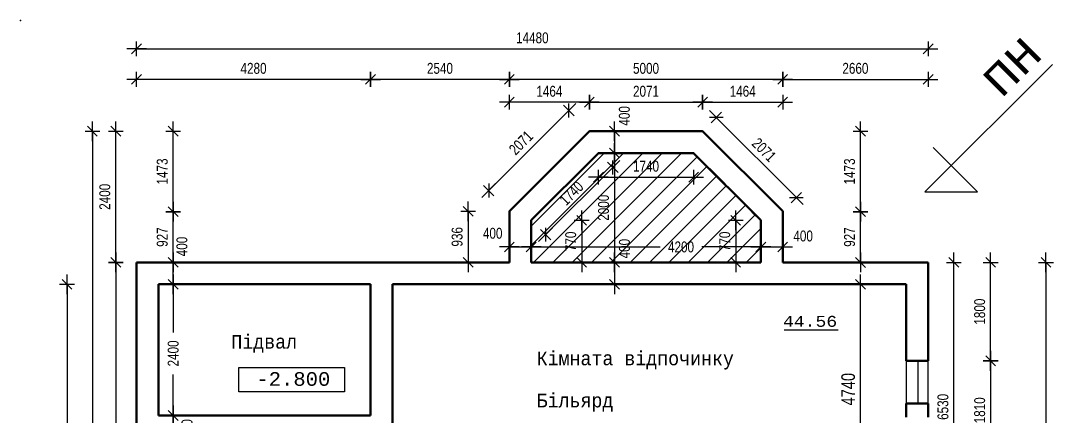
# Model space of a CAD drawing. Extents: x 3578 to 5591, y 95 to 458.
# Drawn here: x 3577.6 to 3766.5, y 223.4 to 295.7 of the extents above; entities that cross this region are included whole.
import ezdxf

# ---------------------------------------------------------------- set-up
doc = ezdxf.new("R2010")
doc.units = 0
doc.header["$MEASUREMENT"] = 0
doc.layers.get('0').update_dxf_attribs({"linetype": 'CONTINUOUS'})
doc.layers.get('DEFPOINTS').update_dxf_attribs({"linetype": 'CONTINUOUS'})
doc.layers.add('Chata', color=7, linetype='CONTINUOUS')
doc.styles.add('RUSS', font='russ', dxfattribs={"width": 0.8})
doc.styles.get("Standard").update_dxf_attribs({"font": 'cour.ttf'})
doc.dimstyles.new('MAESTRO_STD_1', dxfattribs={"dimtxt": 2.5, "dimasz": 0.09, "dimexe": 0, "dimexo": 0, "dimgap": 1, "dimtad": 1, "dimdec": 0, "dimlfac": 100, "dimzin": 0, "dimdsep": 46, "dimtxsty": 'RUSS', "dimblk": 'A8MITTA', "dimcen": 3, "dimse1": 1, "dimse2": 1, "dimclrd": 6, "dimclrt": 6, "dimadec": 0, "dimazin": 0, "dimtp": 6, "dimtm": 6, "dimtfac": 1, "dimtdec": 0, "dimtofl": 0, "dimtmove": 2, "dimatfit": 3, "dimldrblk": 'A8MITTA', "dimfxl": 1, "dimtolj": 1, "dimtzin": 0, "dimarcsym": 0})
doc.dimstyles.new('Text 2mm', dxfattribs={"dimtxt": 2, "dimasz": 0.09, "dimexe": 0, "dimexo": 0, "dimgap": 1, "dimtad": 1, "dimdec": 0, "dimlfac": 100, "dimzin": 0, "dimdsep": 46, "dimtxsty": 'RUSS', "dimblk": 'A8MITTA', "dimcen": 3, "dimse1": 1, "dimse2": 1, "dimclrd": 6, "dimclrt": 6, "dimadec": 0, "dimazin": 0, "dimtp": 6, "dimtm": 6, "dimtfac": 1, "dimtdec": 0, "dimtofl": 0, "dimtmove": 2, "dimatfit": 3, "dimldrblk": 'A8MITTA', "dimfxl": 1, "dimtolj": 1, "dimtzin": 0, "dimarcsym": 0})
pattern_1 = [(45, (-317.152, 0), (-1.767767, 1.767767), [])]

# ---------------------------------------------------------------- blocks, each defined once
blk = doc.blocks.new('A8MITTA', base_point=(3180, 3140))
for p, q in [((3170, 3130), (3190, 3150)), ((3180, 3155), (3180, 3125)), ((3160, 3140), (3200, 3140))]:
    blk.add_line(p, q)
blk = doc.blocks.new('*D147')
at = {"layer": 'Chata', "color": 6, "lineweight": -2, "ltscale": 0.01, "transparency": 16777216}
blk.add_line((3731.25, 200.22), (3731.25, 247.44), dxfattribs=at)
at = {"layer": 'DEFPOINTS', "color": 0, "ltscale": 0.01, "transparency": 16777216}
for p in [(3731.25, 247.53), (3739.61, 247.53), (3739.61, 200.13)]:
    blk.add_point(p, dxfattribs=at)
at = {"layer": 'Chata', "color": 6, "lineweight": -2, "ltscale": 0.01, "transparency": 16777216, "xscale": 0.09, "yscale": 0.09, "zscale": 0.09}
for p, rotation in [((3731.25, 247.53), 90), ((3731.25, 200.13), 270)]:
    blk.add_blockref('A8MITTA', p, dxfattribs=dict(at, rotation=rotation))
at = {"layer": 'Chata', "color": 6, "ltscale": 0.01, "transparency": 16777216, "insert": (3729, 228.34), "char_height": 2.5, "attachment_point": 5, "rotation": 90, "style": 'RUSS'}
blk.add_mtext('\\A1;4740', dxfattribs=at)
blk = doc.blocks.new('*D158')
at = {"layer": 'Chata', "color": 6, "lineweight": -2, "ltscale": 0.01, "transparency": 16777216}
blk.add_line((3598.9, 290.59), (3743.52, 290.59), dxfattribs=at)
at = {"layer": 'DEFPOINTS', "color": 0, "ltscale": 0.01, "transparency": 16777216}
for p in [(3743.61, 290.59), (3743.61, 207.27), (3598.81, 203.17)]:
    blk.add_point(p, dxfattribs=at)
at = {"layer": 'Chata', "color": 6, "lineweight": -2, "ltscale": 0.01, "transparency": 16777216, "xscale": 0.09, "yscale": 0.09, "zscale": 0.09, "rotation": 180}
blk.add_blockref('A8MITTA', (3598.81, 290.59), dxfattribs=at)
at = {"layer": 'Chata', "color": 6, "lineweight": -2, "ltscale": 0.01, "transparency": 16777216, "xscale": 0.09, "yscale": 0.09, "zscale": 0.09}
blk.add_blockref('A8MITTA', (3743.61, 290.59), dxfattribs=at)
at = {"layer": 'Chata', "color": 6, "ltscale": 0.01, "transparency": 16777216, "insert": (3671.21, 292.59), "char_height": 2, "attachment_point": 5, "style": 'RUSS'}
blk.add_mtext('\\A1;14480', dxfattribs=at)
blk = doc.blocks.new('*D166')
at = {"layer": 'Chata', "color": 6, "lineweight": -2, "ltscale": 0.01, "transparency": 16777216}
blk.add_line((3748.33, 186.32), (3748.33, 251.44), dxfattribs=at)
at = {"layer": 'DEFPOINTS', "color": 0, "ltscale": 0.01, "transparency": 16777216}
for p in [(3743.61, 251.53), (3748.33, 251.53), (3743.61, 186.23)]:
    blk.add_point(p, dxfattribs=at)
at = {"layer": 'Chata', "color": 6, "lineweight": -2, "ltscale": 0.01, "transparency": 16777216, "xscale": 0.09, "yscale": 0.09, "zscale": 0.09}
for p, rotation in [((3748.33, 251.53), 90), ((3748.33, 186.23), 270)]:
    blk.add_blockref('A8MITTA', p, dxfattribs=dict(at, rotation=rotation))
at = {"layer": 'Chata', "color": 6, "ltscale": 0.01, "transparency": 16777216, "insert": (3746.33, 225.11), "char_height": 2, "attachment_point": 5, "rotation": 90, "style": 'RUSS'}
blk.add_mtext('\\A1;6530', dxfattribs=at)
blk = doc.blocks.new('*D168')
at = {"layer": 'Chata', "color": 6, "lineweight": -2, "ltscale": 0.01, "transparency": 16777216}
for p, q in [((3605.52, 247.44), (3605.52, 238.7)), ((3605.52, 223.62), (3605.52, 231.06))]:
    blk.add_line(p, q, dxfattribs=at)
at = {"layer": 'DEFPOINTS', "color": 0, "ltscale": 0.01, "transparency": 16777216}
for p in [(3602.81, 247.53), (3602.81, 223.53), (3605.52, 223.53)]:
    blk.add_point(p, dxfattribs=at)
at = {"layer": 'Chata', "color": 6, "lineweight": -2, "ltscale": 0.01, "transparency": 16777216, "xscale": 0.09, "yscale": 0.09, "zscale": 0.09}
for p, rotation in [((3605.52, 247.53), 90), ((3605.52, 223.53), 270)]:
    blk.add_blockref('A8MITTA', p, dxfattribs=dict(at, rotation=rotation))
at = {"layer": 'Chata', "color": 6, "ltscale": 0.01, "transparency": 16777216, "insert": (3605.52, 234.88), "char_height": 2, "attachment_point": 5, "rotation": 90, "style": 'RUSS'}
blk.add_mtext('\\A1;2400', dxfattribs=at)
blk = doc.blocks.new('*D171')
at = {"layer": 'Chata', "color": 6, "lineweight": -2, "ltscale": 0.01, "transparency": 16777216}
blk.add_line((3717.1, 285.01), (3743.52, 285.01), dxfattribs=at)
at = {"layer": 'DEFPOINTS', "color": 0, "ltscale": 0.01, "transparency": 16777216}
for p in [(3743.61, 285.01), (3717.01, 251.53), (3743.61, 251.53)]:
    blk.add_point(p, dxfattribs=at)
at = {"layer": 'Chata', "color": 6, "lineweight": -2, "ltscale": 0.01, "transparency": 16777216, "xscale": 0.09, "yscale": 0.09, "zscale": 0.09, "rotation": 180}
blk.add_blockref('A8MITTA', (3717.01, 285.01), dxfattribs=at)
at = {"layer": 'Chata', "color": 6, "lineweight": -2, "ltscale": 0.01, "transparency": 16777216, "xscale": 0.09, "yscale": 0.09, "zscale": 0.09}
blk.add_blockref('A8MITTA', (3743.61, 285.01), dxfattribs=at)
at = {"layer": 'Chata', "color": 6, "ltscale": 0.01, "transparency": 16777216, "insert": (3730.31, 287.01), "char_height": 2, "attachment_point": 5, "style": 'RUSS'}
blk.add_mtext('\\A1;2660', dxfattribs=at)
blk = doc.blocks.new('*D172')
at = {"layer": 'Chata', "color": 6, "lineweight": -2, "ltscale": 0.01, "transparency": 16777216}
blk.add_line((3716.92, 285.01), (3667.1, 285.01), dxfattribs=at)
at = {"layer": 'DEFPOINTS', "color": 0, "ltscale": 0.01, "transparency": 16777216}
for p in [(3667.01, 285.01), (3667.01, 251.53), (3717.01, 251.53)]:
    blk.add_point(p, dxfattribs=at)
at = {"layer": 'Chata', "color": 6, "lineweight": -2, "ltscale": 0.01, "transparency": 16777216, "xscale": 0.09, "yscale": 0.09, "zscale": 0.09, "rotation": 180}
blk.add_blockref('A8MITTA', (3667.01, 285.01), dxfattribs=at)
at = {"layer": 'Chata', "color": 6, "lineweight": -2, "ltscale": 0.01, "transparency": 16777216, "xscale": 0.09, "yscale": 0.09, "zscale": 0.09}
blk.add_blockref('A8MITTA', (3717.01, 285.01), dxfattribs=at)
at = {"layer": 'Chata', "color": 6, "ltscale": 0.01, "transparency": 16777216, "insert": (3692.01, 287.01), "char_height": 2, "attachment_point": 5, "style": 'RUSS'}
blk.add_mtext('\\A1;5000', dxfattribs=at)
blk = doc.blocks.new('*D173')
at = {"layer": 'Chata', "color": 6, "lineweight": -2, "ltscale": 0.01, "transparency": 16777216}
blk.add_line((3666.92, 285.01), (3641.7, 285.01), dxfattribs=at)
at = {"layer": 'DEFPOINTS', "color": 0, "ltscale": 0.01, "transparency": 16777216}
for p in [(3641.61, 285.01), (3641.61, 251.53), (3667.01, 251.53)]:
    blk.add_point(p, dxfattribs=at)
at = {"layer": 'Chata', "color": 6, "lineweight": -2, "ltscale": 0.01, "transparency": 16777216, "xscale": 0.09, "yscale": 0.09, "zscale": 0.09, "rotation": 180}
blk.add_blockref('A8MITTA', (3641.61, 285.01), dxfattribs=at)
at = {"layer": 'Chata', "color": 6, "lineweight": -2, "ltscale": 0.01, "transparency": 16777216, "xscale": 0.09, "yscale": 0.09, "zscale": 0.09}
blk.add_blockref('A8MITTA', (3667.01, 285.01), dxfattribs=at)
at = {"layer": 'Chata', "color": 6, "ltscale": 0.01, "transparency": 16777216, "insert": (3654.31, 287.01), "char_height": 2, "attachment_point": 5, "style": 'RUSS'}
blk.add_mtext('\\A1;2540', dxfattribs=at)
blk = doc.blocks.new('*D174')
at = {"layer": 'Chata', "color": 6, "lineweight": -2, "ltscale": 0.01, "transparency": 16777216}
blk.add_line((3641.52, 285.01), (3598.9, 285.01), dxfattribs=at)
at = {"layer": 'DEFPOINTS', "color": 0, "ltscale": 0.01, "transparency": 16777216}
for p in [(3598.81, 285.01), (3598.81, 251.53), (3641.61, 251.53)]:
    blk.add_point(p, dxfattribs=at)
at = {"layer": 'Chata', "color": 6, "lineweight": -2, "ltscale": 0.01, "transparency": 16777216, "xscale": 0.09, "yscale": 0.09, "zscale": 0.09, "rotation": 180}
blk.add_blockref('A8MITTA', (3598.81, 285.01), dxfattribs=at)
at = {"layer": 'Chata', "color": 6, "lineweight": -2, "ltscale": 0.01, "transparency": 16777216, "xscale": 0.09, "yscale": 0.09, "zscale": 0.09}
blk.add_blockref('A8MITTA', (3641.61, 285.01), dxfattribs=at)
at = {"layer": 'Chata', "color": 6, "ltscale": 0.01, "transparency": 16777216, "insert": (3620.21, 287.01), "char_height": 2, "attachment_point": 5, "style": 'RUSS'}
blk.add_mtext('\\A1;4280', dxfattribs=at)
blk = doc.blocks.new('*D179')
at = {"layer": 'Chata', "color": 6, "lineweight": -2, "ltscale": 0.01, "transparency": 16777216}
blk.add_line((3686.24, 275.44), (3686.24, 271.62), dxfattribs=at)
at = {"layer": 'DEFPOINTS', "color": 0, "ltscale": 0.01, "transparency": 16777216}
for p in [(3681.74, 275.53), (3683.31, 271.53), (3686.24, 271.53)]:
    blk.add_point(p, dxfattribs=at)
at = {"layer": 'Chata', "color": 6, "lineweight": -2, "ltscale": 0.01, "transparency": 16777216, "xscale": 0.09, "yscale": 0.09, "zscale": 0.09}
for p, rotation in [((3686.24, 275.53), 90), ((3686.24, 271.53), 270)]:
    blk.add_blockref('A8MITTA', p, dxfattribs=dict(at, rotation=rotation))
at = {"layer": 'Chata', "color": 6, "ltscale": 0.01, "transparency": 16777216, "insert": (3688.05, 278.33), "char_height": 2, "attachment_point": 5, "rotation": 90, "style": 'RUSS'}
blk.add_mtext('\\A1;400', dxfattribs=at)
blk = doc.blocks.new('*D210')
at = {"layer": 'Chata', "color": 6, "lineweight": -2, "ltscale": 0.01, "transparency": 16777216}
blk.add_line((3686.24, 271.44), (3686.24, 251.62), dxfattribs=at)
at = {"layer": 'DEFPOINTS', "color": 0, "ltscale": 0.01, "transparency": 16777216}
for p in [(3683.31, 271.53), (3671.01, 251.53), (3686.24, 251.53)]:
    blk.add_point(p, dxfattribs=at)
at = {"layer": 'Chata', "color": 6, "lineweight": -2, "ltscale": 0.01, "transparency": 16777216, "xscale": 0.09, "yscale": 0.09, "zscale": 0.09}
for p, rotation in [((3686.24, 271.53), 90), ((3686.24, 251.53), 270)]:
    blk.add_blockref('A8MITTA', p, dxfattribs=dict(at, rotation=rotation))
at = {"layer": 'Chata', "color": 6, "ltscale": 0.01, "transparency": 16777216, "insert": (3684.24, 261.53), "char_height": 2, "attachment_point": 5, "rotation": 90, "style": 'RUSS'}
blk.add_mtext('\\A1;2000', dxfattribs=at)
blk = doc.blocks.new('*D211')
at = {"layer": 'Chata', "color": 6, "lineweight": -2, "ltscale": 0.01, "transparency": 16777216}
blk.add_line((3686.24, 251.44), (3686.24, 247.62), dxfattribs=at)
at = {"layer": 'DEFPOINTS', "color": 0, "ltscale": 0.01, "transparency": 16777216}
for p in [(3671.01, 251.53), (3645.61, 247.53), (3686.24, 247.53)]:
    blk.add_point(p, dxfattribs=at)
at = {"layer": 'Chata', "color": 6, "lineweight": -2, "ltscale": 0.01, "transparency": 16777216, "xscale": 0.09, "yscale": 0.09, "zscale": 0.09}
for p, rotation in [((3686.24, 251.53), 90), ((3686.24, 247.53), 270)]:
    blk.add_blockref('A8MITTA', p, dxfattribs=dict(at, rotation=rotation))
at = {"layer": 'Chata', "color": 6, "ltscale": 0.01, "transparency": 16777216, "insert": (3688.07, 254.05), "char_height": 2, "attachment_point": 5, "rotation": 90, "style": 'RUSS'}
blk.add_mtext('\\A1;400', dxfattribs=at)
blk = doc.blocks.new('*D180')
at = {"layer": 'Chata', "color": 6, "lineweight": -2, "ltscale": 0.01, "transparency": 16777216}
blk.add_line((3605.52, 247.62), (3605.52, 251.44), dxfattribs=at)
at = {"layer": 'DEFPOINTS', "color": 0, "ltscale": 0.01, "transparency": 16777216}
for p in [(3605.52, 251.53), (3641.61, 251.53), (3641.61, 247.53)]:
    blk.add_point(p, dxfattribs=at)
at = {"layer": 'Chata', "color": 6, "lineweight": -2, "ltscale": 0.01, "transparency": 16777216, "xscale": 0.09, "yscale": 0.09, "zscale": 0.09}
for p, rotation in [((3605.52, 251.53), 90), ((3605.52, 247.53), 270)]:
    blk.add_blockref('A8MITTA', p, dxfattribs=dict(at, rotation=rotation))
at = {"layer": 'Chata', "color": 6, "ltscale": 0.01, "transparency": 16777216, "insert": (3607.11, 254.44), "char_height": 2, "attachment_point": 5, "rotation": 90, "style": 'RUSS'}
blk.add_mtext('\\A1;400', dxfattribs=at)
blk = doc.blocks.new('*D181')
at = {"layer": 'Chata', "color": 6, "lineweight": -2, "ltscale": 0.01, "transparency": 16777216}
blk.add_line((3595.01, 251.44), (3595.01, 155.42), dxfattribs=at)
at = {"layer": 'DEFPOINTS', "color": 0, "ltscale": 0.01, "transparency": 16777216}
for p in [(3598.81, 251.53), (3595.01, 155.33), (3598.81, 155.33)]:
    blk.add_point(p, dxfattribs=at)
at = {"layer": 'Chata', "color": 6, "lineweight": -2, "ltscale": 0.01, "transparency": 16777216, "xscale": 0.09, "yscale": 0.09, "zscale": 0.09}
for p, rotation in [((3595.01, 251.53), 90), ((3595.01, 155.33), 270)]:
    blk.add_blockref('A8MITTA', p, dxfattribs=dict(at, rotation=rotation))
at = {"layer": 'Chata', "color": 6, "ltscale": 0.01, "transparency": 16777216, "insert": (3593.01, 203.43), "char_height": 2, "attachment_point": 5, "rotation": 90, "style": 'RUSS'}
blk.add_mtext('\\A1;9620', dxfattribs=at)
blk = doc.blocks.new('*D182')
at = {"layer": 'Chata', "color": 6, "lineweight": -2, "ltscale": 0.01, "transparency": 16777216}
blk.add_line((3595.01, 251.62), (3595.01, 275.44), dxfattribs=at)
at = {"layer": 'DEFPOINTS', "color": 0, "ltscale": 0.01, "transparency": 16777216}
for p in [(3595.01, 275.53), (3681.74, 275.53), (3598.81, 251.53)]:
    blk.add_point(p, dxfattribs=at)
at = {"layer": 'Chata', "color": 6, "lineweight": -2, "ltscale": 0.01, "transparency": 16777216, "xscale": 0.09, "yscale": 0.09, "zscale": 0.09}
for p, rotation in [((3595.01, 275.53), 90), ((3595.01, 251.53), 270)]:
    blk.add_blockref('A8MITTA', p, dxfattribs=dict(at, rotation=rotation))
at = {"layer": 'Chata', "color": 6, "ltscale": 0.01, "transparency": 16777216, "insert": (3593.01, 263.53), "char_height": 2, "attachment_point": 5, "rotation": 90, "style": 'RUSS'}
blk.add_mtext('\\A1;2400', dxfattribs=at)
blk = doc.blocks.new('*D183')
at = {"layer": 'Chata', "color": 6, "lineweight": -2, "ltscale": 0.01, "transparency": 16777216}
blk.add_line((3605.52, 251.62), (3605.52, 260.71), dxfattribs=at)
at = {"layer": 'DEFPOINTS', "color": 0, "ltscale": 0.01, "transparency": 16777216}
for p in [(3605.52, 260.8), (3667.01, 260.8), (3667.01, 251.53)]:
    blk.add_point(p, dxfattribs=at)
at = {"layer": 'Chata', "color": 6, "lineweight": -2, "ltscale": 0.01, "transparency": 16777216, "xscale": 0.09, "yscale": 0.09, "zscale": 0.09}
for p, rotation in [((3605.52, 260.8), 90), ((3605.52, 251.53), 270)]:
    blk.add_blockref('A8MITTA', p, dxfattribs=dict(at, rotation=rotation))
at = {"layer": 'Chata', "color": 6, "ltscale": 0.01, "transparency": 16777216, "insert": (3603.52, 256.16), "char_height": 2, "attachment_point": 5, "rotation": 90, "style": 'RUSS'}
blk.add_mtext('\\A1;927', dxfattribs=at)
blk = doc.blocks.new('*D184')
at = {"layer": 'Chata', "color": 6, "lineweight": -2, "ltscale": 0.01, "transparency": 16777216}
blk.add_line((3605.52, 260.89), (3605.52, 275.44), dxfattribs=at)
at = {"layer": 'DEFPOINTS', "color": 0, "ltscale": 0.01, "transparency": 16777216}
for p in [(3605.52, 275.53), (3681.74, 275.53), (3667.01, 260.8)]:
    blk.add_point(p, dxfattribs=at)
at = {"layer": 'Chata', "color": 6, "lineweight": -2, "ltscale": 0.01, "transparency": 16777216, "xscale": 0.09, "yscale": 0.09, "zscale": 0.09}
for p, rotation in [((3605.52, 275.53), 90), ((3605.52, 260.8), 270)]:
    blk.add_blockref('A8MITTA', p, dxfattribs=dict(at, rotation=rotation))
at = {"layer": 'Chata', "color": 6, "ltscale": 0.01, "transparency": 16777216, "insert": (3603.52, 268.16), "char_height": 2, "attachment_point": 5, "rotation": 90, "style": 'RUSS'}
blk.add_mtext('\\A1;1473', dxfattribs=at)
blk = doc.blocks.new('*D189')
at = {"layer": 'Chata', "color": 6, "lineweight": -2, "ltscale": 0.01, "transparency": 16777216}
blk.add_line((3663.29, 264.73), (3677.81, 279.24), dxfattribs=at)
at = {"layer": 'DEFPOINTS', "color": 0, "ltscale": 0.01, "transparency": 16777216}
for p in [(3677.88, 279.31), (3681.65, 275.53), (3667.01, 260.88)]:
    blk.add_point(p, dxfattribs=at)
at = {"layer": 'Chata', "color": 6, "lineweight": -2, "ltscale": 0.01, "transparency": 16777216, "xscale": 0.09, "yscale": 0.09, "zscale": 0.09}
for p, rotation in [((3677.88, 279.31), 45.00000000000089), ((3663.23, 264.66), 225.0000000000009)]:
    blk.add_blockref('A8MITTA', p, dxfattribs=dict(at, rotation=rotation))
at = {"layer": 'Chata', "color": 6, "ltscale": 0.01, "transparency": 16777216, "insert": (3669.14, 273.4), "char_height": 2, "attachment_point": 5, "rotation": 45, "style": 'RUSS'}
blk.add_mtext('\\A1;2071', dxfattribs=at)
blk = doc.blocks.new('*D190')
at = {"layer": 'Chata', "color": 6, "lineweight": -2, "ltscale": 0.01, "transparency": 16777216}
blk.add_line((3667.1, 254.35), (3670.92, 254.35), dxfattribs=at)
at = {"layer": 'DEFPOINTS', "color": 0, "ltscale": 0.01, "transparency": 16777216}
for p in [(3671.01, 254.35), (3667.01, 251.53), (3671.01, 251.53)]:
    blk.add_point(p, dxfattribs=at)
at = {"layer": 'Chata', "color": 6, "lineweight": -2, "ltscale": 0.01, "transparency": 16777216, "xscale": 0.09, "yscale": 0.09, "zscale": 0.09, "rotation": 180}
blk.add_blockref('A8MITTA', (3667.01, 254.35), dxfattribs=at)
at = {"layer": 'Chata', "color": 6, "lineweight": -2, "ltscale": 0.01, "transparency": 16777216, "xscale": 0.09, "yscale": 0.09, "zscale": 0.09}
blk.add_blockref('A8MITTA', (3671.01, 254.35), dxfattribs=at)
at = {"layer": 'Chata', "color": 6, "ltscale": 0.01, "transparency": 16777216, "insert": (3663.96, 256.85), "char_height": 2, "attachment_point": 5, "style": 'RUSS'}
blk.add_mtext('\\A1;400', dxfattribs=at)
blk = doc.blocks.new('*D191')
at = {"layer": 'Chata', "color": 6, "lineweight": -2, "ltscale": 0.01, "transparency": 16777216}
for p, q in [((3671.1, 254.35), (3694.59, 254.35)), ((3712.92, 254.35), (3702.23, 254.35))]:
    blk.add_line(p, q, dxfattribs=at)
at = {"layer": 'DEFPOINTS', "color": 0, "ltscale": 0.01, "transparency": 16777216}
for p in [(3713.01, 254.35), (3671.01, 251.53), (3713.01, 251.53)]:
    blk.add_point(p, dxfattribs=at)
at = {"layer": 'Chata', "color": 6, "lineweight": -2, "ltscale": 0.01, "transparency": 16777216, "xscale": 0.09, "yscale": 0.09, "zscale": 0.09, "rotation": 180}
blk.add_blockref('A8MITTA', (3671.01, 254.35), dxfattribs=at)
at = {"layer": 'Chata', "color": 6, "lineweight": -2, "ltscale": 0.01, "transparency": 16777216, "xscale": 0.09, "yscale": 0.09, "zscale": 0.09}
blk.add_blockref('A8MITTA', (3713.01, 254.35), dxfattribs=at)
at = {"layer": 'Chata', "color": 6, "ltscale": 0.01, "transparency": 16777216, "insert": (3698.41, 254.35), "char_height": 2, "attachment_point": 5, "style": 'RUSS'}
blk.add_mtext('\\A1;4200', dxfattribs=at)
blk = doc.blocks.new('*D192')
at = {"layer": 'Chata', "color": 6, "lineweight": -2, "ltscale": 0.01, "transparency": 16777216}
blk.add_line((3713.1, 254.35), (3716.92, 254.35), dxfattribs=at)
at = {"layer": 'DEFPOINTS', "color": 0, "ltscale": 0.01, "transparency": 16777216}
for p in [(3717.01, 254.35), (3713.01, 251.53), (3717.01, 251.53)]:
    blk.add_point(p, dxfattribs=at)
at = {"layer": 'Chata', "color": 6, "lineweight": -2, "ltscale": 0.01, "transparency": 16777216, "xscale": 0.09, "yscale": 0.09, "zscale": 0.09, "rotation": 180}
blk.add_blockref('A8MITTA', (3713.01, 254.35), dxfattribs=at)
at = {"layer": 'Chata', "color": 6, "lineweight": -2, "ltscale": 0.01, "transparency": 16777216, "xscale": 0.09, "yscale": 0.09, "zscale": 0.09}
blk.add_blockref('A8MITTA', (3717.01, 254.35), dxfattribs=at)
at = {"layer": 'Chata', "color": 6, "ltscale": 0.01, "transparency": 16777216, "insert": (3720.75, 256.35), "char_height": 2, "attachment_point": 5, "style": 'RUSS'}
blk.add_mtext('\\A1;400', dxfattribs=at)
blk = doc.blocks.new('*D193')
at = {"color": 6, "lineweight": -2, "ltscale": 0.01, "transparency": 16777216}
blk.add_line((3659.46, 260.79), (3659.46, 251.62), dxfattribs=at)
at = {"layer": 'DEFPOINTS', "color": 0, "ltscale": 0.01, "transparency": 16777216}
for p in [(3667.01, 260.88), (3659.46, 251.53), (3667.01, 251.53)]:
    blk.add_point(p, dxfattribs=at)
at = {"color": 6, "lineweight": -2, "ltscale": 0.01, "transparency": 16777216, "xscale": 0.09, "yscale": 0.09, "zscale": 0.09}
for p, rotation in [((3659.46, 260.88), 90), ((3659.46, 251.53), 270)]:
    blk.add_blockref('A8MITTA', p, dxfattribs=dict(at, rotation=rotation))
at = {"color": 6, "ltscale": 0.01, "transparency": 16777216, "insert": (3657.46, 256.21), "char_height": 2, "attachment_point": 5, "rotation": 90, "style": 'RUSS'}
blk.add_mtext('\\A1;936', dxfattribs=at)
blk = doc.blocks.new('*D197')
at = {"layer": 'Chata', "color": 6, "lineweight": -2, "ltscale": 0.01, "transparency": 16777216}
blk.add_line((3590.73, 275.44), (3590.73, 122.22), dxfattribs=at)
at = {"layer": 'DEFPOINTS', "color": 0, "ltscale": 0.01, "transparency": 16777216}
for p in [(3681.74, 275.53), (3590.73, 122.13), (3641.61, 122.13)]:
    blk.add_point(p, dxfattribs=at)
at = {"layer": 'Chata', "color": 6, "lineweight": -2, "ltscale": 0.01, "transparency": 16777216, "xscale": 0.09, "yscale": 0.09, "zscale": 0.09}
for p, rotation in [((3590.73, 275.53), 90), ((3590.73, 122.13), 270)]:
    blk.add_blockref('A8MITTA', p, dxfattribs=dict(at, rotation=rotation))
at = {"layer": 'Chata', "color": 6, "ltscale": 0.01, "transparency": 16777216, "insert": (3588.73, 198.83), "char_height": 2, "attachment_point": 5, "rotation": 90, "style": 'RUSS'}
blk.add_mtext('\\A1;15340', dxfattribs=at)
blk = doc.blocks.new('*D198')
at = {"color": 6, "lineweight": -2, "ltscale": 0.01, "transparency": 16777216}
blk.add_line((3680.24, 259.14), (3680.24, 251.62), dxfattribs=at)
at = {"layer": 'DEFPOINTS', "color": 0, "ltscale": 0.01, "transparency": 16777216}
for p in [(3671.01, 259.23), (3671.01, 251.53), (3680.24, 251.53)]:
    blk.add_point(p, dxfattribs=at)
at = {"color": 6, "lineweight": -2, "ltscale": 0.01, "transparency": 16777216, "xscale": 0.09, "yscale": 0.09, "zscale": 0.09}
for p, rotation in [((3680.24, 259.23), 90), ((3680.24, 251.53), 270)]:
    blk.add_blockref('A8MITTA', p, dxfattribs=dict(at, rotation=rotation))
at = {"color": 6, "ltscale": 0.01, "transparency": 16777216, "insert": (3678.24, 255.38), "char_height": 2, "attachment_point": 5, "rotation": 90, "style": 'RUSS'}
blk.add_mtext('\\A1;770', dxfattribs=at)
blk = doc.blocks.new('*D199')
at = {"color": 6, "lineweight": -2, "ltscale": 0.01, "transparency": 16777216}
blk.add_line((3673.7, 256.67), (3685.87, 268.84), dxfattribs=at)
at = {"layer": 'DEFPOINTS', "color": 0, "ltscale": 0.01, "transparency": 16777216}
for p in [(3683.31, 271.53), (3685.94, 268.9), (3671.01, 259.23)]:
    blk.add_point(p, dxfattribs=at)
at = {"color": 6, "lineweight": -2, "ltscale": 0.01, "transparency": 16777216, "xscale": 0.09, "yscale": 0.09, "zscale": 0.09}
for p, rotation in [((3685.94, 268.9), 44.99999999999893), ((3673.63, 256.6), 224.9999999999989)]:
    blk.add_blockref('A8MITTA', p, dxfattribs=dict(at, rotation=rotation))
at = {"color": 6, "ltscale": 0.01, "transparency": 16777216, "insert": (3678.37, 264.17), "char_height": 2, "attachment_point": 5, "rotation": 45, "style": 'RUSS'}
blk.add_mtext('\\A1;1740', dxfattribs=at)
blk = doc.blocks.new('*D200')
at = {"color": 6, "lineweight": -2, "ltscale": 0.01, "transparency": 16777216}
blk.add_line((3708.42, 259.14), (3708.42, 251.62), dxfattribs=at)
at = {"layer": 'DEFPOINTS', "color": 0, "ltscale": 0.01, "transparency": 16777216}
for p in [(3713.01, 259.23), (3708.42, 251.53), (3713.01, 251.53)]:
    blk.add_point(p, dxfattribs=at)
at = {"color": 6, "lineweight": -2, "ltscale": 0.01, "transparency": 16777216, "xscale": 0.09, "yscale": 0.09, "zscale": 0.09}
for p, rotation in [((3708.42, 259.23), 90), ((3708.42, 251.53), 270)]:
    blk.add_blockref('A8MITTA', p, dxfattribs=dict(at, rotation=rotation))
at = {"color": 6, "ltscale": 0.01, "transparency": 16777216, "insert": (3706.42, 255.38), "char_height": 2, "attachment_point": 5, "rotation": 90, "style": 'RUSS'}
blk.add_mtext('\\A1;770', dxfattribs=at)
blk = doc.blocks.new('*D201')
at = {"color": 6, "lineweight": -2, "ltscale": 0.01, "transparency": 16777216}
blk.add_line((3683.4, 267.11), (3700.62, 267.11), dxfattribs=at)
at = {"layer": 'DEFPOINTS', "color": 0, "ltscale": 0.01, "transparency": 16777216}
for p in [(3683.31, 271.53), (3700.71, 271.53), (3700.71, 267.11)]:
    blk.add_point(p, dxfattribs=at)
at = {"color": 6, "lineweight": -2, "ltscale": 0.01, "transparency": 16777216, "xscale": 0.09, "yscale": 0.09, "zscale": 0.09, "rotation": 180}
blk.add_blockref('A8MITTA', (3683.31, 267.11), dxfattribs=at)
at = {"color": 6, "lineweight": -2, "ltscale": 0.01, "transparency": 16777216, "xscale": 0.09, "yscale": 0.09, "zscale": 0.09}
blk.add_blockref('A8MITTA', (3700.71, 267.11), dxfattribs=at)
at = {"color": 6, "ltscale": 0.01, "transparency": 16777216, "insert": (3692.01, 269.11), "char_height": 2, "attachment_point": 5, "style": 'RUSS'}
blk.add_mtext('\\A1;1740', dxfattribs=at)
blk = doc.blocks.new('*D202')
at = {"color": 6, "lineweight": -2, "ltscale": 0.01, "transparency": 16777216}
blk.add_line((3681.56, 280.82), (3667.1, 280.82), dxfattribs=at)
at = {"layer": 'DEFPOINTS', "color": 0, "ltscale": 0.01, "transparency": 16777216}
for p in [(3667.01, 280.82), (3681.65, 275.53), (3667.01, 260.88)]:
    blk.add_point(p, dxfattribs=at)
at = {"color": 6, "lineweight": -2, "ltscale": 0.01, "transparency": 16777216, "xscale": 0.09, "yscale": 0.09, "zscale": 0.09, "rotation": 180}
blk.add_blockref('A8MITTA', (3667.01, 280.82), dxfattribs=at)
at = {"color": 6, "lineweight": -2, "ltscale": 0.01, "transparency": 16777216, "xscale": 0.09, "yscale": 0.09, "zscale": 0.09}
blk.add_blockref('A8MITTA', (3681.65, 280.82), dxfattribs=at)
at = {"color": 6, "ltscale": 0.01, "transparency": 16777216, "insert": (3674.33, 282.82), "char_height": 2, "attachment_point": 5, "style": 'RUSS'}
blk.add_mtext('\\A1;1464', dxfattribs=at)
blk = doc.blocks.new('*D203')
at = {"color": 6, "lineweight": -2, "ltscale": 0.01, "transparency": 16777216}
blk.add_line((3704.93, 277.97), (3719.45, 263.45), dxfattribs=at)
at = {"layer": 'DEFPOINTS', "color": 0, "ltscale": 0.01, "transparency": 16777216}
for p in [(3702.37, 275.53), (3719.51, 263.39), (3717.01, 260.88)]:
    blk.add_point(p, dxfattribs=at)
at = {"color": 6, "lineweight": -2, "ltscale": 0.01, "transparency": 16777216, "xscale": 0.09, "yscale": 0.09, "zscale": 0.09}
for p, rotation in [((3704.87, 278.03), 134.9999999999991), ((3719.51, 263.39), 314.9999999999991)]:
    blk.add_blockref('A8MITTA', p, dxfattribs=dict(at, rotation=rotation))
at = {"color": 6, "ltscale": 0.01, "transparency": 16777216, "insert": (3713.6, 272.12), "char_height": 2, "attachment_point": 5, "rotation": 315, "style": 'RUSS'}
blk.add_mtext('\\A1;2071', dxfattribs=at)
blk = doc.blocks.new('*D204')
at = {"color": 6, "lineweight": -2, "ltscale": 0.01, "transparency": 16777216}
blk.add_line((3681.74, 280.82), (3702.28, 280.82), dxfattribs=at)
at = {"layer": 'DEFPOINTS', "color": 0, "ltscale": 0.01, "transparency": 16777216}
for p in [(3702.37, 280.82), (3681.65, 275.53), (3702.37, 275.53)]:
    blk.add_point(p, dxfattribs=at)
at = {"color": 6, "lineweight": -2, "ltscale": 0.01, "transparency": 16777216, "xscale": 0.09, "yscale": 0.09, "zscale": 0.09, "rotation": 180}
blk.add_blockref('A8MITTA', (3681.65, 280.82), dxfattribs=at)
at = {"color": 6, "lineweight": -2, "ltscale": 0.01, "transparency": 16777216, "xscale": 0.09, "yscale": 0.09, "zscale": 0.09}
blk.add_blockref('A8MITTA', (3702.37, 280.82), dxfattribs=at)
at = {"color": 6, "ltscale": 0.01, "transparency": 16777216, "insert": (3692.01, 282.82), "char_height": 2, "attachment_point": 5, "style": 'RUSS'}
blk.add_mtext('\\A1;2071', dxfattribs=at)
blk = doc.blocks.new('*D205')
at = {"color": 6, "lineweight": -2, "ltscale": 0.01, "transparency": 16777216}
blk.add_line((3702.46, 280.82), (3716.92, 280.82), dxfattribs=at)
at = {"layer": 'DEFPOINTS', "color": 0, "ltscale": 0.01, "transparency": 16777216}
for p in [(3717.01, 280.82), (3702.37, 275.53), (3717.01, 260.88)]:
    blk.add_point(p, dxfattribs=at)
at = {"color": 6, "lineweight": -2, "ltscale": 0.01, "transparency": 16777216, "xscale": 0.09, "yscale": 0.09, "zscale": 0.09, "rotation": 180}
blk.add_blockref('A8MITTA', (3702.37, 280.82), dxfattribs=at)
at = {"color": 6, "lineweight": -2, "ltscale": 0.01, "transparency": 16777216, "xscale": 0.09, "yscale": 0.09, "zscale": 0.09}
blk.add_blockref('A8MITTA', (3717.01, 280.82), dxfattribs=at)
at = {"color": 6, "ltscale": 0.01, "transparency": 16777216, "insert": (3709.69, 282.82), "char_height": 2, "attachment_point": 5, "style": 'RUSS'}
blk.add_mtext('\\A1;1464', dxfattribs=at)
blk = doc.blocks.new('*D206')
at = {"color": 6, "lineweight": -2, "ltscale": 0.01, "transparency": 16777216}
blk.add_line((3765.17, 251.44), (3765.17, 150.22), dxfattribs=at)
at = {"layer": 'DEFPOINTS', "color": 0, "ltscale": 0.01, "transparency": 16777216}
for p in [(3743.61, 251.53), (3743.61, 150.13), (3765.17, 150.13)]:
    blk.add_point(p, dxfattribs=at)
at = {"color": 6, "lineweight": -2, "ltscale": 0.01, "transparency": 16777216, "xscale": 0.09, "yscale": 0.09, "zscale": 0.09}
for p, rotation in [((3765.17, 251.53), 90), ((3765.17, 150.13), 270)]:
    blk.add_blockref('A8MITTA', p, dxfattribs=dict(at, rotation=rotation))
at = {"color": 6, "ltscale": 0.01, "transparency": 16777216, "insert": (3763.17, 200.83), "char_height": 2, "attachment_point": 5, "rotation": 90, "style": 'RUSS'}
blk.add_mtext('\\A1;10140', dxfattribs=at)
blk = doc.blocks.new('*D229')
at = {"color": 6, "lineweight": -2, "ltscale": 0.01, "transparency": 16777216}
blk.add_line((3605.52, 223.44), (3605.52, 220.62), dxfattribs=at)
at = {"layer": 'DEFPOINTS', "color": 0, "ltscale": 0.01, "transparency": 16777216}
for p in [(3602.81, 223.53), (3602.81, 220.53), (3605.52, 220.53)]:
    blk.add_point(p, dxfattribs=at)
at = {"color": 6, "lineweight": -2, "ltscale": 0.01, "transparency": 16777216, "xscale": 0.09, "yscale": 0.09, "zscale": 0.09}
for p, rotation in [((3605.52, 223.53), 90), ((3605.52, 220.53), 270)]:
    blk.add_blockref('A8MITTA', p, dxfattribs=dict(at, rotation=rotation))
at = {"color": 6, "ltscale": 0.01, "transparency": 16777216, "insert": (3608.05, 221.08), "char_height": 2, "attachment_point": 5, "rotation": 90, "style": 'RUSS'}
blk.add_mtext('\\A1;300', dxfattribs=at)
blk = doc.blocks.new('*D401')
at = {"color": 6, "lineweight": -2, "ltscale": 0.01, "transparency": 16777216}
blk.add_line((3755.05, 233.44), (3755.05, 215.52), dxfattribs=at)
at = {"layer": 'DEFPOINTS', "color": 0, "ltscale": 0.01, "transparency": 16777216}
for p in [(3743.61, 233.53), (3743.61, 215.43), (3755.05, 215.43)]:
    blk.add_point(p, dxfattribs=at)
at = {"color": 6, "lineweight": -2, "ltscale": 0.01, "transparency": 16777216, "xscale": 0.09, "yscale": 0.09, "zscale": 0.09}
for p, rotation in [((3755.05, 233.53), 90), ((3755.05, 215.43), 270)]:
    blk.add_blockref('A8MITTA', p, dxfattribs=dict(at, rotation=rotation))
at = {"color": 6, "ltscale": 0.01, "transparency": 16777216, "insert": (3753.05, 224.48), "char_height": 2, "attachment_point": 5, "rotation": 90, "style": 'RUSS'}
blk.add_mtext('\\A1;1810', dxfattribs=at)
blk = doc.blocks.new('*D414')
at = {"color": 6, "lineweight": -2, "ltscale": 0.01, "transparency": 16777216}
blk.add_line((3586.09, 247.44), (3586.09, 159.42), dxfattribs=at)
at = {"layer": 'DEFPOINTS', "color": 0, "ltscale": 0.01, "transparency": 16777216}
for p in [(3602.81, 247.53), (3586.09, 159.33), (3602.81, 159.33)]:
    blk.add_point(p, dxfattribs=at)
at = {"color": 6, "lineweight": -2, "ltscale": 0.01, "transparency": 16777216, "xscale": 0.09, "yscale": 0.09, "zscale": 0.09}
for p, rotation in [((3586.09, 247.53), 90), ((3586.09, 159.33), 270)]:
    blk.add_blockref('A8MITTA', p, dxfattribs=dict(at, rotation=rotation))
at = {"color": 6, "ltscale": 0.01, "transparency": 16777216, "insert": (3584.09, 203.43), "char_height": 2, "attachment_point": 5, "rotation": 90, "style": 'RUSS'}
blk.add_mtext('\\A1;8820', dxfattribs=at)
blk = doc.blocks.new('*D416')
at = {"color": 6, "lineweight": -2, "ltscale": 0.01, "transparency": 16777216}
blk.add_line((3755.05, 233.62), (3755.05, 251.44), dxfattribs=at)
at = {"layer": 'DEFPOINTS', "color": 0, "ltscale": 0.01, "transparency": 16777216}
for p in [(3743.61, 251.53), (3755.05, 251.53), (3743.61, 233.53)]:
    blk.add_point(p, dxfattribs=at)
at = {"color": 6, "lineweight": -2, "ltscale": 0.01, "transparency": 16777216, "xscale": 0.09, "yscale": 0.09, "zscale": 0.09}
for p, rotation in [((3755.05, 251.53), 90), ((3755.05, 233.53), 270)]:
    blk.add_blockref('A8MITTA', p, dxfattribs=dict(at, rotation=rotation))
at = {"color": 6, "ltscale": 0.01, "transparency": 16777216, "insert": (3753.05, 242.53), "char_height": 2, "attachment_point": 5, "rotation": 90, "style": 'RUSS'}
blk.add_mtext('\\A1;1800', dxfattribs=at)

msp = doc.modelspace()

# ---------------------------------------------------------------- hatches: boundary and pattern name
at = {"ltscale": 0.01}
h = msp.add_hatch(dxfattribs=at)
h.set_pattern_fill('ANSI31', color=1, scale=20, style=0)
h.set_pattern_definition(pattern_1)
h.paths.add_polyline_path([(3683.311, 271.528), (3671.01, 259.226), (3671.01, 251.528), (3713.01, 251.528), (3713.01, 259.226), (3711.436, 260.8), (3700.708, 271.528)])
h.paths.add_polyline_path([(3682.742, 258.209), (3682.742, 264.847), (3685.742, 264.847), (3685.742, 258.209)], flags=24)
h.paths.add_polyline_path([(3686.571, 251.497), (3686.571, 256.612), (3689.571, 256.612), (3689.571, 251.497)], flags=9)
h.paths.add_polyline_path([(3695.089, 255.851), (3701.727, 255.851), (3701.727, 252.851), (3695.089, 252.851)], flags=24)
h.paths.add_polyline_path([(3676.738, 252.82), (3676.738, 257.934), (3679.738, 257.934), (3679.738, 252.82)], flags=24)
h.paths.add_polyline_path([(3675.071, 262.988), (3679.549, 267.467), (3681.671, 265.345), (3677.192, 260.867)], flags=24)
h.paths.add_polyline_path([(3704.92, 252.82), (3704.92, 257.934), (3707.92, 257.934), (3707.92, 252.82)], flags=24)
h.paths.add_polyline_path([(3688.843, 270.607), (3695.176, 270.607), (3695.176, 267.607), (3688.843, 267.607)], flags=24)
h = msp.add_hatch(dxfattribs=at)
h.set_pattern_fill('ANSI31', color=1, scale=20, style=0)
h.set_pattern_definition(pattern_1)
h.paths.add_polyline_path([(3641.611, 220.528), (3602.811, 220.528), (3602.811, 159.328), (3641.611, 159.328)])
h.paths.add_polyline_path([(3604.022, 186.791), (3604.022, 193.124), (3607.022, 193.124), (3607.022, 186.791)], flags=24)
h.paths.add_polyline_path([(3620.933, 217.565), (3627.571, 217.565), (3627.571, 214.565), (3620.933, 214.565)], flags=24)
h.paths.add_polyline_path([(3605.715, 159.734), (3605.715, 164.848), (3608.715, 164.848), (3608.715, 159.734)], flags=24)
h.paths.add_polyline_path([(3606.552, 218.522), (3606.552, 223.636), (3609.552, 223.636), (3609.552, 218.522)], flags=9)
h.paths.add_polyline_path([(3634.978, 188.606), (3640.092, 188.606), (3640.092, 185.606), (3634.978, 185.606)], flags=24)

# ---------------------------------------------------------------- linework, layer by layer
for p, q in [((3743.611, 233.528), (3739.611, 233.528)), ((3739.611, 233.528), (3739.611, 225.728)), ((3743.611, 225.728), (3743.611, 233.528))]:
    msp.add_line(p, q, dxfattribs=at)
msp.add_point((3577.608, 295.743), dxfattribs=at)
at = {"layer": 'Chata', "ltscale": 0.01}
for p, q in [((3743.026, 264.426), (3766.344, 287.743)), ((3752.663, 264.426), (3744.555, 272.534)), ((3683.311, 271.528), (3671.01, 259.226)), ((3700.708, 271.528), (3683.311, 271.528)), ((3743.026, 264.426), (3752.663, 264.426)), ((3671.01, 259.226), (3671.01, 251.528)), ((3713.01, 251.528), (3713.01, 259.226)), ((3641.611, 251.528), (3641.611, 251.528)), ((3671.01, 247.528), (3669.81, 247.528)), ((3739.611, 247.528), (3713.01, 247.528)), ((3602.811, 223.528), (3602.811, 230.228)), ((3602.811, 223.528), (3608.811, 223.528)), ((3641.611, 223.528), (3635.811, 223.528))]:
    msp.add_line(p, q, dxfattribs=at)
at = {"layer": 'Chata', "color": 6, "ltscale": 0.01}
for p, q in [((3731.253, 260.89), (3731.253, 275.438)), ((3731.253, 251.618), (3731.253, 260.71))]:
    msp.add_line(p, q, dxfattribs=at)
at = {"layer": 'Chata', "lineweight": 50, "ltscale": 0.01}
for p, q in [((3713.01, 259.226), (3700.708, 271.528)), ((3717.01, 251.528), (3717.01, 260.883)), ((3598.811, 155.328), (3598.811, 251.528)), ((3641.611, 251.528), (3598.811, 251.528)), ((3641.611, 251.528), (3667.01, 251.528)), ((3671.01, 251.528), (3713.01, 251.528)), ((3717.01, 251.528), (3743.611, 251.528)), ((3743.611, 251.528), (3743.611, 233.528)), ((3743.611, 251.528), (3743.611, 233.528)), ((3602.811, 247.528), (3641.611, 247.528)), ((3602.811, 223.528), (3602.811, 247.528)), ((3641.611, 223.528), (3641.611, 247.528)), ((3645.611, 247.528), (3671.01, 247.528)), ((3645.611, 200.128), (3645.611, 247.528)), ((3645.611, 247.528), (3652.111, 247.528)), ((3671.01, 247.528), (3713.01, 247.528)), ((3713.01, 247.528), (3739.611, 247.528)), ((3739.611, 247.528), (3739.611, 233.528)), ((3739.611, 233.528), (3743.611, 233.528)), ((3739.611, 225.728), (3743.611, 225.728)), ((3739.611, 225.728), (3739.611, 223.228)), ((3743.611, 225.728), (3743.611, 223.228)), ((3641.611, 223.528), (3602.811, 223.528))]:
    msp.add_line(p, q, dxfattribs=at)
at = {"layer": 'Chata'}
for p, q in [((3641.611, 251.528), (3641.611, 251.528)), ((3741.711, 233.528), (3741.711, 225.728))]:
    msp.add_line(p, q, dxfattribs=at)
at = {"layer": 'Chata', "color": 0, "ltscale": 0.01}
msp.add_line((3717.297, 239.171), (3727.152, 239.171), dxfattribs=at)
at = {"layer": 'Chata', "lineweight": 50, "ltscale": 0.01}
for points in [[(3717.01, 260.883), (3702.365, 275.528), (3681.654, 275.528), (3667.01, 260.883), (3667.01, 251.528)], [(3706.415, 265.821), (3700.708, 271.528), (3683.311, 271.528), (3671.01, 259.226), (3671.01, 251.528)], [(3713.01, 251.528), (3713.01, 259.226), (3711.436, 260.8)]]:
    msp.add_lwpolyline(points, dxfattribs=at)
at = {"layer": 'Chata', "ltscale": 0.01}
msp.add_lwpolyline([(3617.495, 232.314), (3636.829, 232.314), (3636.829, 227.855), (3617.495, 227.855)], close=True, dxfattribs=at)

# ---------------------------------------------------------------- block references
at = {"layer": 'Chata', "color": 6, "ltscale": 0.01, "xscale": 0.09000000000014552, "yscale": 0.09000000000014552, "zscale": 0.09000000000014552}
for p, rotation in [((3731.253, 275.528), 90), ((3731.253, 260.8), 90), ((3731.253, 260.8), 270), ((3731.253, 251.528), 270)]:
    msp.add_blockref('A8MITTA', p, dxfattribs=dict(at, rotation=rotation))

# ---------------------------------------------------------------- texts
at = {"layer": 'Chata'}
msp.add_text('ПН', height=5.5, rotation=45, dxfattribs=at).set_placement((3757.035, 281.422))
for s, height, width, p in [('44.56', 2, 0.99, (3717.058, 239.75)), ('Підвал', 2.5, 0.8, (3616.15, 235.763)), ('Кімната відпочинку', 2.5, 0.8, (3672.005, 232.719)), ('-2.800', 2.5, 0.9, (3620.727, 228.96)), ('Більярд', 2.5, 0.8, (3672.005, 225.016))]:
    msp.add_text(s, height=height, dxfattribs=dict(at, width=width)).set_placement(p)
at = {"layer": 'Chata', "color": 6, "ltscale": 0.01, "char_height": 2, "attachment_point": 5, "rotation": 90, "style": 'RUSS'}
for s, insert in [('\\A1;1473', (3729.253, 268.164)), ('\\A1;927', (3729.253, 256.164))]:
    msp.add_mtext(s, dxfattribs=dict(at, insert=insert))

# ---------------------------------------------------------------- dimensions: what is measured, and where the dimension line sits
at = {"ltscale": 0.01}
for base, p1, p2, picture, middle in [((3667.01, 280.816), (3681.654, 275.528), (3667.01, 260.883), '*D202', (3674.332, 282.816)), ((3702.365, 280.816), (3681.654, 275.528), (3702.365, 275.528), '*D204', (3692.01, 282.816)), ((3717.0098, 280.8157), (3702.3651, 275.5278), (3717.0098, 260.8831), '*D205', (3709.6874, 282.8157))]:
    dim = msp.add_linear_dim(base=base, p1=p1, p2=p2, dimstyle='Text 2mm', dxfattribs=at)
    dim.commit()
    dim.dimension.update_dxf_attribs({"geometry": picture, "text_midpoint": middle})
for p1, p2, distance, picture, middle in [((3702.365, 275.528), (3717.01, 260.883), 3.539, '*D203', (3713.604, 272.122)), ((3671.01, 259.226), (3683.311, 271.528), -3.712, '*D199', (3678.371, 264.167)), ((3683.311, 271.528), (3700.708, 271.528), -4.42, '*D201', (3692.01, 269.107)), ((3713.01, 259.226), (3713.01, 251.528), -4.59, '*D200', (3706.42, 255.377))]:
    dim = msp.add_aligned_dim(p1=p1, p2=p2, distance=distance, dimstyle='Text 2mm', dxfattribs=at)
    dim.commit()
    dim.dimension.update_dxf_attribs({"geometry": picture, "text_midpoint": middle})
for base, p1, p2, picture, middle in [((3659.4598, 251.5278), (3667.0098, 260.8831), (3667.0098, 251.5278), '*D193', (3657.4598, 256.2055)), ((3680.238, 251.528), (3671.01, 259.226), (3671.01, 251.528), '*D198', (3678.238, 255.377)), ((3765.171, 150.128), (3743.611, 251.528), (3743.611, 150.128), '*D206', (3763.171, 200.828)), ((3755.048, 251.528), (3743.611, 233.528), (3743.611, 251.528), '*D416', (3753.048, 242.528)), ((3586.091, 159.328), (3602.811, 247.528), (3602.811, 159.328), '*D414', (3584.091, 203.428)), ((3755.048, 215.428), (3743.611, 233.528), (3743.611, 215.428), '*D401', (3753.048, 224.478))]:
    dim = msp.add_linear_dim(base=base, p1=p1, p2=p2, angle=90, dimstyle='Text 2mm', dxfattribs=at)
    dim.commit()
    dim.dimension.update_dxf_attribs({"geometry": picture, "text_midpoint": middle})
dim = msp.add_linear_dim(base=(3605.522, 220.528), p1=(3602.811, 223.528), p2=(3602.811, 220.528), angle=90, dimstyle='Text 2mm', dxfattribs=at)
dim.commit()
dim.dimension.update_dxf_attribs({"geometry": '*D229', "text_midpoint": (3608.052, 221.079), "dimtype": 160})
at = {"layer": 'Chata', "ltscale": 0.01}
for base, p1, p2, picture, middle in [((3743.611, 290.586), (3598.811, 203.17), (3743.611, 207.27), '*D158', (3671.211, 292.586)), ((3598.811, 285.013), (3641.611, 251.528), (3598.811, 251.528), '*D174', (3620.211, 287.013)), ((3641.611, 285.013), (3667.01, 251.528), (3641.611, 251.528), '*D173', (3654.311, 287.013)), ((3667.01, 285.013), (3717.01, 251.528), (3667.01, 251.528), '*D172', (3692.01, 287.013)), ((3743.611, 285.013), (3717.01, 251.528), (3743.611, 251.528), '*D171', (3730.311, 287.013))]:
    dim = msp.add_linear_dim(base=base, p1=p1, p2=p2, dimstyle='Text 2mm', dxfattribs=at)
    dim.commit()
    dim.dimension.update_dxf_attribs({"geometry": picture, "text_midpoint": middle})
dim = msp.add_aligned_dim(p1=(3667.01, 260.883), p2=(3681.654, 275.528), distance=5.344, dimstyle='Text 2mm', dxfattribs=at)
dim.commit()
dim.dimension.update_dxf_attribs({"geometry": '*D189', "text_midpoint": (3669.139, 273.398)})
for base, p1, p2, picture, middle in [((3686.242, 271.528), (3681.737, 275.528), (3683.311, 271.528), '*D179', (3688.051, 278.328)), ((3605.522, 251.528), (3641.611, 247.528), (3641.611, 251.528), '*D180', (3607.106, 254.443)), ((3686.242, 247.528), (3671.01, 251.528), (3645.611, 247.528), '*D211', (3688.071, 254.055)), ((3748.327, 251.528), (3743.611, 186.228), (3743.611, 251.528), '*D166', (3746.327, 225.112)), ((3605.522, 223.528), (3602.811, 247.528), (3602.811, 223.528), '*D168', (3605.522, 234.878))]:
    dim = msp.add_linear_dim(base=base, p1=p1, p2=p2, angle=90, dimstyle='Text 2mm', dxfattribs=at)
    dim.commit()
    dim.dimension.update_dxf_attribs({"geometry": picture, "text_midpoint": middle, "dimtype": 160})
for base, p1, p2, picture, middle in [((3590.729, 122.128), (3681.737, 275.528), (3641.611, 122.128), '*D197', (3588.729, 198.828)), ((3595.014, 275.528), (3598.811, 251.528), (3681.737, 275.528), '*D182', (3593.014, 263.528)), ((3605.522, 275.528), (3667.01, 260.8), (3681.737, 275.528), '*D184', (3603.522, 268.164)), ((3686.242, 251.528), (3683.311, 271.528), (3671.01, 251.528), '*D210', (3684.242, 261.528)), ((3605.522, 260.8), (3667.01, 251.528), (3667.01, 260.8), '*D183', (3603.522, 256.164)), ((3595.014, 155.328), (3598.811, 251.528), (3598.811, 155.328), '*D181', (3593.014, 203.428))]:
    dim = msp.add_linear_dim(base=base, p1=p1, p2=p2, angle=90, dimstyle='Text 2mm', dxfattribs=at)
    dim.commit()
    dim.dimension.update_dxf_attribs({"geometry": picture, "text_midpoint": middle})
for base, p1, p2, picture, middle in [((3671.01, 254.351), (3667.01, 251.528), (3671.01, 251.528), '*D190', (3663.958, 256.851)), ((3717.01, 254.351), (3713.01, 251.528), (3717.01, 251.528), '*D192', (3720.747, 256.351)), ((3713.01, 254.351), (3671.01, 251.528), (3713.01, 251.528), '*D191', (3698.408, 254.351))]:
    dim = msp.add_linear_dim(base=base, p1=p1, p2=p2, dimstyle='Text 2mm', dxfattribs=at)
    dim.commit()
    dim.dimension.update_dxf_attribs({"geometry": picture, "text_midpoint": middle, "dimtype": 160})
at = {"layer": 'Chata'}
dim = msp.add_linear_dim(base=(3731.253, 247.528), p1=(3739.611, 200.128), p2=(3739.611, 247.528), angle=90, dimstyle='MAESTRO_STD_1', dxfattribs=at)
dim.commit()
dim.dimension.update_dxf_attribs({"geometry": '*D147', "text_midpoint": (3729.003, 228.335), "dimtype": 160})

doc.saveas('drawing.dxf')
